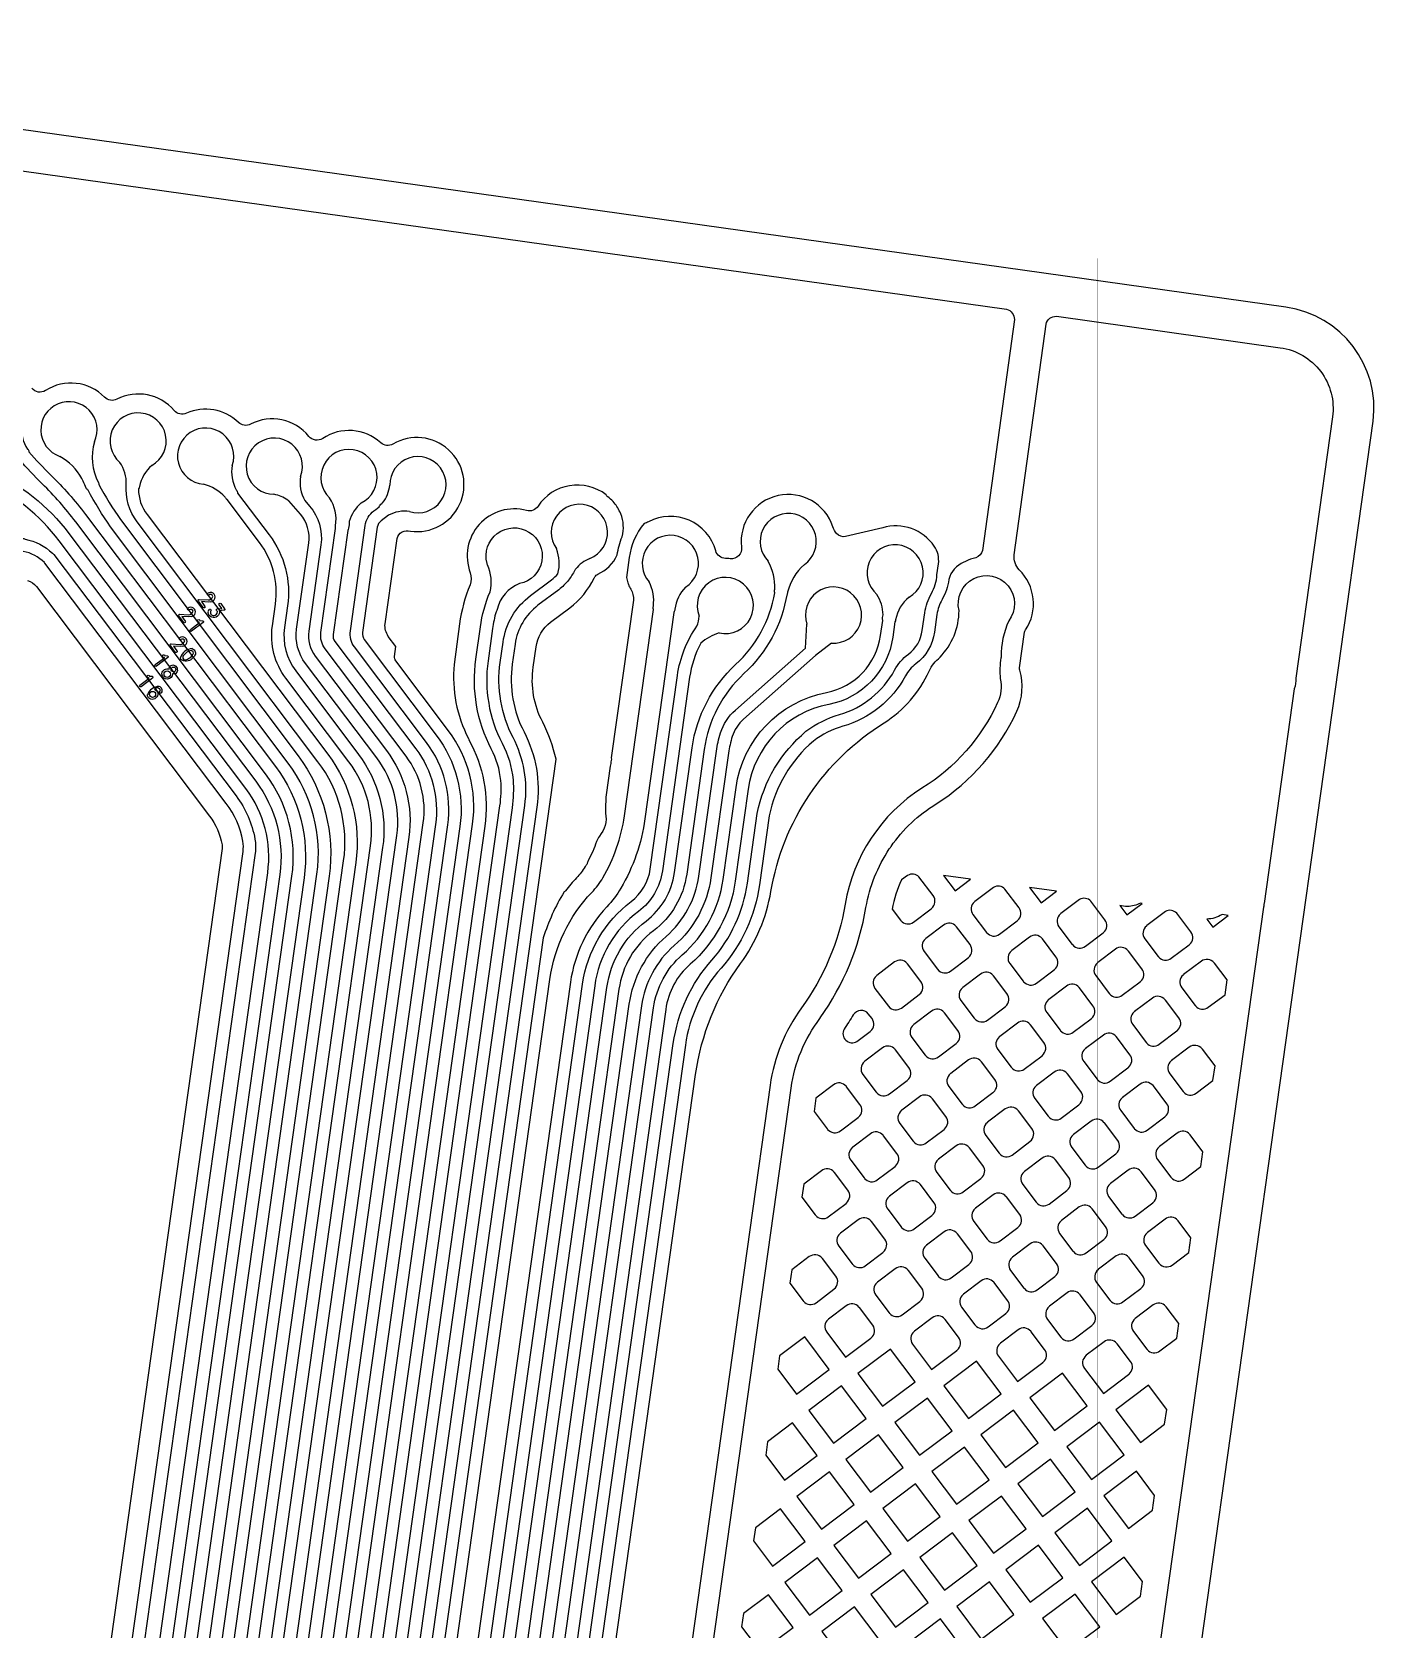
# Model space of a CAD drawing. Extents: x 150 to 463, y 50 to 272.
# Drawn here: x 200.52 to 207.08, y 168.73 to 176.54 of the extents above; entities that cross this region are included whole.
import ezdxf

# ---------------------------------------------------------------- set-up
doc = ezdxf.new("R2010")
doc.units = 0
for name, color, linetype in [('bak_bak_btr2-bcq4636', 9, 'Continuous'), ('bak_outline', 8, 'Continuous'), ('biaozhu1', 5, 'Continuous'), ('quyukuang', 6, 'Continuous')]:
    doc.layers.add(name, color=color, linetype=linetype)

msp = doc.modelspace()

# ---------------------------------------------------------------- linework, layer by layer
at = {"layer": 'bak_bak_btr2-bcq4636'}
for p, q in [((205.1076, 172.3946), (204.9756, 172.4132)), ((205.5277, 172.3356), (205.3959, 172.3541))]:
    msp.add_line(p, q, dxfattribs=at)
for points in [[(197.7313, 176.243), (205.2841, 175.1815, -0.356301), (205.3224, 175.1308), (205.1661, 174.0018, -0.254367), (205.1339, 173.9662, 0.057694), (205.084, 173.9485, -0.021917), (205.076, 173.9449, 0.238795), (205.0018, 173.8598, -0.099756), (204.9688, 173.7616, 0.095513), (204.944, 173.6893), (204.9318, 173.6023, -0.198906), (204.8403, 173.4471, 0.10765), (204.7897, 173.3882, -0.199655), (204.4845, 173.1424, 0.090327), (204.3403, 173.0703, 0.167485), (204.1238, 172.7046), (204.0765, 172.3676, -0.147204), (203.8883, 171.9594, 0.147251), (203.7143, 171.5827), (201.9776, 159.2256, -0.090975)], [(202.8536, 161.5746), (204.2307, 171.3736, -0.126807), (204.3715, 171.7135, -0.015749), (204.3736, 171.7167, 0.112819), (204.597, 172.2567, -0.105527), (204.711, 172.5424, -0.039072), (204.7171, 172.5501, -0.028381), (204.7195, 172.5552, -0.103761), (204.9402, 172.7624, 0.143647), (205.3342, 173.2156, 0.181227), (205.3487, 173.4166, -0.055595), (205.3479, 173.4277), (205.3724, 173.6023, -0.061273), (205.3767, 173.6137, 0.362955), (205.3455, 173.9073, -0.19874), (205.321, 173.98), (205.4773, 175.1089, -0.357388), (205.5281, 175.1472), (206.6224, 174.9935, -0.414219), (206.8775, 174.6549), (206.6981, 173.3783, -0.098287), (206.6906, 173.3253), (206.543, 172.2753, -0.032869), (206.5411, 172.269, -0.046292), (206.5405, 172.2574), (205.8204, 167.1336, 0.008042)], [(200.8085, 159.3897), (202.6739, 172.6631, 0.198916), (202.5557, 173.1202), (202.2984, 173.4616, -0.200837), (202.2927, 173.484), (202.2994, 173.5319), (202.2617, 173.5819, -0.162415), (202.2459, 173.6433), (202.3044, 174.06, -0.441313), (202.3698, 174.0963, 1.409613), (202.2847, 174.5222, -0.328681), (202.2245, 174.5284, 0.345538), (201.9413, 174.5497, -0.387705), (201.8732, 174.56, 0.356789), (201.5884, 174.6195, -0.324835), (201.5291, 174.6281, 0.307569), (201.2745, 174.6729, -0.333433), (201.2149, 174.6864, 0.347764), (200.9349, 174.7417, -0.32815), (200.8749, 174.7514, 0.356132), (200.5863, 174.784, -0.385601), (200.5189, 174.7953, 0.366623)], [(200.0975, 174.6797, 0.149414), (200.1336, 174.5382, -0.05097), (200.1364, 174.5323, 0.124583), (200.3111, 174.3951, -0.127127), (200.7008, 174.085), (201.6135, 172.8738, -0.198996), (201.7315, 172.4179), (200.0287, 160.3019, -0.012848), (199.9408, 159.7753), (199.8943, 159.4443, -0.170085), (197.6678, 155.1352, 0.036039), (197.3116, 154.6933, 0.094193), (196.7135, 153.3478), (196.6963, 153.2688, 0.017656), (196.6469, 152.995), (190.1975, 107.1057, 0.197313)], [(200.4712, 174.6153, 0.202262), (200.4983, 174.498, -0.1152), (200.5053, 174.485, 0.024082), (200.6118, 174.3706, -0.038219), (200.7818, 174.1777), (201.7096, 172.9457, -0.198783), (201.8502, 172.4013), (200.1474, 160.2853, -0.012779), (200.0591, 159.7553), (200.0132, 159.4268, -0.169928), (197.7531, 155.0504, 0.035783), (197.4103, 154.6249, 0.094144), (196.8306, 153.3211), (196.8135, 153.2435, 0.017658), (196.7655, 152.978), (190.3163, 107.0893, 0.19731)], [(190.1382, 107.1141), (196.5875, 153.0035, -0.017657), (196.6377, 153.2815), (196.6552, 153.3614, -0.130859), (197.626, 155.1782, 0.170248), (199.8355, 159.4564), (199.8818, 159.7859, 0.012866), (199.9693, 160.3103), (201.6721, 172.4263, 0.198996), (201.5657, 172.8377), (200.653, 174.0489, 0.127162), (200.2866, 174.3404, -0.122223), (200.0918, 174.4921, -0.174433), (200.0762, 174.5076, -0.034462), (200.0733, 174.511, 0.138387), (199.9569, 174.5998)], [(200.8254, 174.5337, 0.193345), (200.8448, 174.3328, -0.06394), (200.8467, 174.3248, 0.028665), (200.9532, 174.1529), (201.8208, 172.998, -0.198502), (201.9725, 172.4101), (200.2661, 160.2686, -0.012713), (200.1773, 159.7354), (200.132, 159.409, -0.169765), (197.8384, 154.9658, 0.035528), (197.5089, 154.5565, 0.099432), (196.9307, 153.2178, 0.01763), (196.8842, 152.961), (190.435, 107.0726, 0.197297)], [(190.2569, 107.0976), (196.7062, 152.9865, -0.017658), (196.755, 153.2562), (196.7722, 153.3346, -0.130433), (197.7099, 155.0919, -0.01794), (197.7113, 155.0933, 0.021406), (198.152, 155.5476, 0.148454), (199.9553, 159.4477), (200.0001, 159.7661, 0.012793), (200.088, 160.2936), (201.7908, 172.4096, 0.198786), (201.6617, 172.9096), (200.734, 174.1416, 0.038253), (200.5698, 174.3278, -0.024255), (200.4586, 174.4473, -0.137379), (200.4457, 174.4592, 0.143456), (200.3507, 174.5151)], [(190.3757, 107.081), (196.8249, 152.9696, -0.01763), (196.8722, 153.2305, -0.135611), (197.7965, 155.0087, 0.021282), (198.2416, 155.4678, 0.148297), (200.0737, 159.4265, 0.00777), (200.0743, 159.4327, -0.015446), (200.0745, 159.4343), (200.1183, 159.746, 0.012731), (200.2068, 160.2769), (201.9131, 172.4185, 0.198499), (201.7729, 172.962), (200.9044, 174.1181, -0.02873), (200.7939, 174.2963, -0.106724), (200.7853, 174.307, -0.027329), (200.7707, 174.3405, -0.002186), (200.7641, 174.3536, 0.137636), (200.6554, 174.4621)], [(190.4972, 107.0841), (196.9436, 152.9524, -0.01762), (196.9894, 153.2049, -0.135414), (197.882, 154.9244, 0.006579), (198.0257, 155.0643, 0.014578), (198.3311, 155.3879, 0.147932), (200.1916, 159.4024, 0.006059), (200.1928, 159.4128, -0.027454), (200.1933, 159.416, -0.037766), (200.1936, 159.4204), (200.2366, 159.7263, 0.012633), (200.3253, 160.2591), (202.0434, 172.4839, 0.198697), (201.9181, 172.9692), (201.0345, 174.1415, -0.183075), (200.9809, 174.3248, 0.164766), (200.9493, 174.4329)], [(201.1061, 174.4174, 0.171345), (201.0449, 174.3143, -0.096418), (201.0403, 174.3028, 0.161902), (201.0824, 174.1775), (201.966, 173.0053, -0.198698), (202.1028, 172.4755), (200.3875, 160.2706, -0.013082), (200.2956, 159.7156), (200.254, 159.4192, -0.05642), (200.2538, 159.4125, -0.170182), (197.9238, 154.8815, 0.029886), (197.6524, 154.5509, 0.004213), (197.6076, 154.488, 0.099474), (197.0479, 153.1921, 0.017615), (197.0029, 152.9439), (190.5537, 107.0558, 0.197286)], [(201.4988, 174.4179, 0.170332), (201.5184, 174.2981, -0.131789), (201.5253, 174.2828), (201.6799, 174.0777, -0.198919), (201.7694, 173.7315), (201.7544, 173.6247, 0.198328), (201.8091, 173.4131), (202.1165, 173.0049, -0.198839), (202.2342, 172.5494), (200.3929, 159.4478, -0.090852), (199.4823, 156.7077, -0.05656), (198.4654, 155.2682, -0.014573), (198.153, 154.9368, -0.006425), (198.0092, 154.7972, 0.029594), (197.7498, 154.4804, 0.004216), (197.7061, 154.4192, 0.099847), (197.1642, 153.1617, 0.013588), (197.1294, 152.9769, 0.004004), (197.1222, 152.9297), (190.6728, 107.0395, 0.19729)], [(190.6134, 107.0478), (197.0702, 152.9867, -0.013572), (197.1056, 153.1744, -0.016115), (197.1061, 153.1761, -0.027791), (197.1066, 153.1793, -0.135195), (197.9675, 154.8403, 0.006448), (198.1107, 154.9793, 0.014576), (198.4207, 155.3082, 0.056555), (199.4298, 156.7365, 0.090852), (200.3335, 159.4562), (202.1749, 172.5578, 0.198838), (202.0686, 172.9689), (201.7612, 173.3771, -0.198329), (201.695, 173.6329), (201.71, 173.7399, 0.198918), (201.632, 174.0416), (201.4746, 174.2505, -0.123534), (201.4638, 174.2621, 0.156302), (201.358, 174.3261)], [(201.8324, 174.364, 0.168135), (201.8539, 174.2458), (201.8773, 174.2185, -0.215062), (201.9324, 174.0303), (201.8731, 173.6082, 0.198095), (201.9049, 173.4854), (202.253, 173.0235, -0.199002), (202.3624, 172.6004), (200.5117, 159.4314, -0.090872), (199.5874, 156.6496, -0.056548), (198.5549, 155.1883, -0.014571), (198.238, 154.8518, -0.004457), (198.1373, 154.7533, 0.022675), (198.0337, 154.6448, 0.022465), (197.8471, 154.4098, 0.004204), (197.8046, 154.3504, 0.085944), (197.3245, 153.3157, 0.024447), (197.2757, 153.0913, -0.020824), (197.2754, 153.089), (190.8008, 107.0215, 0.197275)], [(191.004, 107.1753), (197.4452, 153.0065, -0.03091), (197.4985, 153.2692, -0.085882), (197.9525, 154.2474, -0.004187), (197.9933, 154.3039, -0.02251), (198.1697, 154.5271, -0.022689), (198.2622, 154.6238, 0.004452), (198.3654, 154.7241, 0.014583), (198.6895, 155.0688, 0.056538), (199.7455, 156.5629, 0.090869), (200.6897, 159.4063), (202.5525, 172.6605, 0.198851), (202.4482, 173.0635), (202.0967, 173.53, -0.198939), (202.0763, 173.6086), (202.1487, 174.1238, -0.20099), (202.1918, 174.196, 0.014498), (202.2009, 174.2031), (202.2167, 174.2151, -0.16702), (202.2303, 174.2312, -0.005361), (202.2342, 174.2347, 0.140077), (202.2693, 174.3213)], [(201.1646, 159.3396), (203.0818, 172.9808, 0.067852), (203.0165, 173.1623, -0.156356), (202.9702, 173.4317), (202.984, 173.53, -0.199037), (203.0555, 173.6516), (203.149, 173.722, 0.120701), (203.2675, 173.8669, -0.035136), (203.2716, 173.8726, -0.181075), (203.2854, 173.886, 0.186345), (203.3807, 173.9803, -0.058091), (203.4051, 174.0691, 0.157069), (203.3988, 174.1814, -0.022701), (203.3945, 174.1895, 0.066905), (203.3613, 174.241, 0.048476), (203.3347, 174.2644, -0.121726), (203.3262, 174.2744, 0.435501), (202.9938, 174.2184, -0.325141), (202.9378, 174.1973, 0.613273), (202.6625, 173.8927, -0.14964), (202.6616, 173.8341, 0.061654), (202.61, 173.6429), (202.5833, 173.4451, 0.141503), (202.6535, 173.0826, -0.075768), (202.6559, 173.0754, -0.162154), (202.7333, 172.6547), (200.8678, 159.3813, -0.090873)], [(190.7414, 107.0298), (197.2167, 153.1019, -0.024394), (197.2666, 153.3315, -0.091429), (197.7986, 154.445, -0.022477), (197.9887, 154.6843, -0.022647), (198.0959, 154.7966, 0.00445), (198.1957, 154.8942, 0.014569), (198.5102, 155.2282, 0.056557), (199.535, 156.6787, 0.090864), (200.4523, 159.4397), (202.3031, 172.6087, 0.199002), (202.2051, 172.9874), (201.8569, 173.4494, -0.198135), (201.8137, 173.6165), (201.8731, 174.0386, 0.215004), (201.8318, 174.1795), (201.7756, 174.2449, -0.052682), (201.7707, 174.2478, 0.121171), (201.703, 174.2765)], [(190.8852, 107.1915), (197.3264, 153.0229, -0.030934), (197.3826, 153.3004, -0.085915), (197.8541, 154.316, -0.004204), (197.896, 154.3746, -0.022473), (198.0791, 154.6056, -0.022666), (198.1789, 154.7101, 0.00446), (198.2808, 154.8092, 0.014574), (198.5999, 155.1486, 0.056553), (199.6404, 156.621, 0.090857), (200.571, 159.423), (202.4328, 172.6704, 0.198639), (202.3486, 172.9963), (201.9527, 173.5217, -0.198105), (201.9325, 173.6001), (202.004, 174.1099, -0.097183), (202.0038, 174.1224, 0.194175), (201.9747, 174.2588)], [(202.1293, 174.2348, 0.139654), (202.0713, 174.1442, -0.03308), (202.0677, 174.1112, -0.097907), (202.0632, 174.0995), (201.9919, 173.5918, 0.197705), (202.0006, 173.5577), (202.3965, 173.0324, -0.198647), (202.4922, 172.6621), (200.6304, 159.4147, -0.090866), (199.6928, 156.5919, -0.056549), (198.6446, 155.1086, -0.014574), (198.323, 154.7667, -0.004471), (198.2202, 154.6666, 0.02263), (198.1242, 154.5661, 0.022486), (197.9444, 154.3392, 0.004217), (197.903, 154.2813, 0.085871), (197.4404, 153.2846, 0.030903), (197.3858, 153.0147), (190.9446, 107.1832, 0.13433)], [(201.9182, 159.2339), (203.6549, 171.5911, -0.1473), (203.8435, 171.9993, 0.147137), (204.0171, 172.3759), (204.0649, 172.7157, -0.168811), (204.3036, 173.1177, -0.090919), (204.468, 173.2, 0.199501), (204.737, 173.4168, -0.107635), (204.8043, 173.495, 0.198683), (204.8724, 173.6107), (204.8846, 173.6977, -0.095717), (204.917, 173.7916, 0.119441), (204.9438, 173.883), (204.9513, 173.9363, 0.183913), (204.931, 174.0229, 0.321875), (204.6786, 174.1134), (204.4968, 174.0695, -0.240635), (204.4536, 174.0845, -0.093729), (204.4353, 174.1176, 0.904618), (203.9884, 174.0183, -0.47946), (203.9327, 173.9615, 0.023672), (203.911, 173.9628, -0.334355), (203.8624, 174.0001, 0.477642), (203.5341, 174.1424, -0.057273), (203.5124, 174.1341, 0.137299), (203.4394, 173.9673), (203.4256, 173.8694, 0.040219), (203.4334, 173.8445, -0.08843), (203.4354, 173.835, 0.027761), (203.4481, 173.813, -0.141845), (203.4599, 173.7585), (203.3517, 172.9888, -0.133465), (203.3521, 172.9744, 0.007048), (203.3459, 172.9478), (203.3261, 172.8066, 0.022707), (203.3242, 172.7176, -0.22218), (203.2937, 172.6052, 0.007787), (203.2798, 172.5786, -0.035811), (203.2386, 172.484, 0.004014), (203.2334, 172.4699, -0.152386), (203.2236, 172.4569, -0.06046), (203.1819, 172.4008, 0.02353), (203.128, 172.3384, -0.047255), (203.1208, 172.3323, 0.059687), (203.0196, 172.1078), (201.224, 159.3313, -0.105339)], [(202.3656, 174.1923, 0.161697), (202.262, 174.1743), (202.2272, 174.1476, 0.199946), (202.2081, 174.1154), (202.1357, 173.6003, 0.199006), (202.1446, 173.5661), (202.4961, 173.0996, -0.198855), (202.6119, 172.6522), (200.7491, 159.398, -0.090875), (199.798, 156.5339, -0.056539), (198.7342, 155.0288, -0.014588), (198.4075, 154.6815, -0.004458), (198.3034, 154.5802, 0.022668), (198.2148, 154.4875, 0.022521), (198.0416, 154.2685, 0.00418), (198.0015, 154.2129, 0.085844), (197.5563, 153.2536, 0.030897), (197.5045, 152.9983), (191.0634, 107.1669, 0.134309)], [(200.3542, 174.1298, 0.165147), (200.4729, 174.0616, -0.114734), (200.4868, 174.0569, -0.145941), (200.6196, 173.9882, -0.077087), (200.6264, 173.982), (201.5177, 172.8016, -0.117926), (201.6098, 172.5906, -0.079299), (201.6111, 172.5214), (199.7578, 159.3434, -0.166082), (197.5806, 155.2177, 0.030727), (197.2633, 154.8329, 0.004291), (197.2131, 154.7619, 0.094312), (196.5964, 153.3736), (196.5791, 153.2945, 0.017683), (196.5282, 153.0119), (190.0788, 107.122, 0.197317)], [(202.7448, 173.9384, -2.551562), (202.9038, 173.8403, 0.248014), (202.7944, 173.7139, -0.121073), (202.7885, 173.7022, 0.032699), (202.7715, 173.6199), (202.7493, 173.462, 0.156344), (202.8186, 173.0592, -0.095443), (202.8717, 172.8813, -0.051998), (202.867, 172.7444), (200.9866, 159.3647, -0.105339), (199.7587, 155.9928, -0.0058), (199.728, 155.9448, -0.040157), (198.9131, 154.869, -0.014585), (198.577, 154.5115, -0.004164), (198.4772, 154.4139, 0.026104), (198.3758, 154.3066, 0.019914), (198.2357, 154.127, 0.004144), (198.1982, 154.0752, 0.008026), (198.1474, 153.999, 0.018978), (198.0367, 153.8123, 0.034871), (197.7906, 153.1821, 0.040718), (197.742, 152.9653), (191.3009, 107.1341, 0.134255)], [(190.0194, 107.1304), (196.4688, 153.0204, -0.017683), (196.5205, 153.3072), (196.5381, 153.3886, -0.130764), (197.537, 155.2588, -0.015801), (197.5435, 155.2654, 0.021526), (197.9726, 155.707, 0.143837), (199.6985, 159.3526), (201.5517, 172.5298, 0.079607), (201.5508, 172.5803, 0.117777), (201.4699, 172.7655), (200.5831, 173.9402, -0.028079), (200.5806, 173.9424, 0.148147), (200.4776, 173.9976, -0.113249), (200.4631, 173.9973, 0.164963), (200.33, 173.9636)], [(201.0459, 159.3563), (202.929, 172.7555, 0.15641), (202.872, 173.087, -0.1563), (202.8087, 173.4544), (202.8226, 173.5529, -0.198954), (202.9575, 173.7817), (203.0589, 173.8581, 0.056266), (203.0908, 173.8883, 0.162456), (203.0838, 174.0109)], [(191.2415, 107.1424), (197.6827, 152.9736, -0.040773), (197.7334, 153.2002, -0.03499), (197.9837, 153.8402, -0.01905), (198.0971, 154.0316, -0.00808), (198.1493, 154.11, -0.004148), (198.1875, 154.1626, -0.019886), (198.3304, 154.3457, -0.026069), (198.4359, 154.4574, 0.004159), (198.5349, 154.5541, 0.014583), (198.8685, 154.9091, 0.040174), (199.6779, 155.9777, 0.005829), (199.708, 156.0247, 0.014662), (199.956, 156.4471, 0.090874), (200.9272, 159.373), (202.8076, 172.7527, 0.051888), (202.812, 172.8769, 0.094545), (202.7654, 173.0315, -0.156316), (202.6899, 173.4703), (202.7121, 173.6283, -0.063546), (202.759, 173.8, 0.17017), (202.7469, 173.9315, -0.066663), (202.7448, 173.9384)], [(191.8765, 107.0544), (198.2966, 152.7357, -0.034935), (198.3113, 152.8038), (198.391, 153.0824, -0.065949), (198.6359, 153.6441, -0.04457), (199.0154, 154.1235), (199.1404, 154.2552, 0.00857), (199.3485, 154.4825, 0.00976), (199.5769, 154.749, 0.011377), (199.83, 155.0706, -0.013202), (199.8308, 155.0716, 0.046541), (200.3775, 155.8803), (200.5189, 156.1384, 0.090863), (201.562, 159.2836), (203.3302, 171.8647, -0.198947), (203.5216, 172.1899, 0.198393), (203.6611, 172.4269), (203.7468, 173.037, -0.172955), (203.9599, 173.4439, 0.164678), (204.1511, 173.7951, -0.135781), (204.1506, 173.8124, 0.142501), (204.119, 173.9488)], [(204.2957, 173.9328, 0.162645), (204.2138, 173.7975, -0.064133), (204.211, 173.7897, -0.166576), (204.0005, 173.3998, 0.172915), (203.8062, 173.0286), (203.7204, 172.4185, -0.198512), (203.5575, 172.142, 0.19886), (203.3895, 171.8564), (201.6214, 159.2753, -0.090863), (200.5715, 156.1096), (200.4301, 155.8514, -0.046512), (199.8775, 155.0341, -0.011365), (199.623, 154.7107, -0.009756), (199.3932, 154.4425, -0.008562), (199.1839, 154.214), (199.0589, 154.0823, 0.044548), (198.6862, 153.6115, 0.065732), (198.4487, 153.0659), (198.3689, 152.787, 0.034919), (198.356, 152.7272), (191.9359, 107.0461, 0.134094)], [(203.2474, 173.9628, 0.141329), (203.1776, 173.9102, -0.058196), (203.1732, 173.9056, -0.048869), (203.1429, 173.8575, -0.066056), (203.095, 173.8102), (202.9935, 173.7338, 0.198946), (202.8819, 173.5445), (202.8681, 173.446, 0.156302), (202.9252, 173.1147, -0.156409), (202.9884, 172.7471), (201.1053, 159.348, -0.105342)], [(191.5978, 107.0931), (198.018, 152.7751, -0.034933), (198.0406, 152.8817), (198.1203, 153.1601, -0.120556), (198.7368, 154.2393), (198.9358, 154.4493, 0.008583), (199.1378, 154.6697, 0.040001), (199.9787, 155.7794, -0.024259), (199.9815, 155.7834, -0.01633), (199.9831, 155.7861, 0.005148), (200.0135, 155.8339, 0.011098), (200.2117, 156.1658, 0.00357), (200.2719, 156.274, 0.090865), (201.2833, 159.3229), (203.0516, 171.9048, -0.156117), (203.2567, 172.3302, 0.057318), (203.3108, 172.4018, 0.09793), (203.4158, 172.7039), (203.5577, 173.7132, -0.080926), (203.5575, 173.7303, 0.154137), (203.5373, 173.848)], [(200.4987, 173.8547, -0.131934), (200.5418, 173.8257), (201.3876, 172.7035, -0.117142), (201.4491, 172.563, -0.047663), (201.4496, 172.544), (199.5968, 159.3676, -0.16642)], [(202.037, 159.2174), (202.2909, 161.0235, 0.007265), (202.3867, 161.6402), (203.7638, 171.439, -0.123035), (203.9837, 171.9819, 0.115513), (204.1322, 172.335, -0.2149), (204.6858, 173.1591, 0.143725), (204.9059, 173.4122, -0.118422), (204.9591, 173.4799, 0.189154), (205.0522, 173.7083, -1.595882), (205.2945, 173.6579, 0.105261), (205.2572, 173.4817, -0.041252), (205.2568, 173.4772, 0.06056), (205.2531, 173.3752, -0.163408), (205.2407, 173.2586, -0.148153), (204.8703, 172.8399, 0.211386), (204.4953, 172.2729, -0.115584), (204.2813, 171.7649, 0.12297), (204.1285, 171.3876), (202.7514, 161.589, -0.007235), (202.6544, 160.9643), (202.4017, 159.1664, -0.09163)], [(203.7149, 173.823, 0.155105), (203.663, 173.7147, -0.077182), (203.6583, 173.6991), (203.5164, 172.6898, -0.097992), (203.3984, 172.3503, -0.057483), (203.33, 172.2599, 0.155911), (203.1522, 171.8907), (201.384, 159.3088, -0.094372), (200.3, 156.1156, -0.011096), (200.0995, 155.7799, -0.005099), (200.0683, 155.7308, -0.022444), (200.0658, 155.7271, -0.014718), (200.0643, 155.7247, -0.040004), (199.2135, 154.602, -0.008569), (199.0096, 154.3794), (198.8105, 154.1694, 0.120556), (198.2179, 153.1321), (198.1383, 152.8537, 0.034937), (198.1186, 152.761), (191.6984, 107.079, 0.13416)], [(192.1141, 107.0216), (198.5314, 152.6832, -0.034439), (198.5445, 152.7455), (198.6218, 153.0164, -0.065396), (198.8389, 153.5164, -0.044202), (199.1897, 153.9582), (199.3148, 154.0899, 0.008558), (199.5282, 154.3228, 0.009748), (199.7622, 154.5963, 0.011263), (200.0197, 154.9229, 0.046322), (200.588, 155.765), (200.7296, 156.0234, 0.090846), (201.7995, 159.2502), (203.5585, 171.7662, -0.180859), (203.6989, 172.0248, 0.180187), (203.8984, 172.393), (203.9616, 172.8427, -0.320742), (204.4044, 173.3081, 0.320328), (204.6684, 173.5862), (204.6787, 173.6597, -0.118634), (204.6778, 173.6748, -0.012346), (204.6803, 173.6866, 0.137936), (204.6506, 173.7873)], [(204.8079, 173.7735, 0.183009), (204.7418, 173.6633, -0.078962), (204.7384, 173.6537), (204.7278, 173.5779, -0.320611), (204.4154, 173.2492, 0.320577), (204.021, 172.8344), (203.9578, 172.3846, -0.180283), (203.7381, 171.9795, 0.180777), (203.6178, 171.7578), (201.8588, 159.2419, -0.090846), (200.7822, 155.9946), (200.6406, 155.7362, -0.046295), (200.0664, 154.8854, -0.011218), (199.8083, 154.5579, -0.00974), (199.5729, 154.283, -0.008553), (199.3583, 154.0486), (199.1657, 153.8435, 0.0362), (198.8893, 153.4839, 0.065149), (198.6795, 152.9999), (198.6022, 152.7292, 0.03444), (198.5908, 152.6749), (192.1734, 107.0132, 0.134032)], [(191.7578, 107.0709), (198.1779, 152.7524, -0.035072), (198.196, 152.8372), (198.2757, 153.1156, -0.120543), (198.8539, 154.128), (199.0533, 154.338, 0.008577), (199.2588, 154.5624, 0.009763), (199.4843, 154.8254, 0.030179), (200.1142, 155.6911, -0.031889), (200.1164, 155.6941, -0.033025), (200.1183, 155.6975, 0.005133), (200.1505, 155.7479, 0.011099), (200.3524, 156.086, 0.002151), (200.3893, 156.1517, 0.092271), (201.4433, 159.3002), (203.2115, 171.8819, -0.198644), (203.4492, 172.2856, 0.198515), (203.5424, 172.4438), (203.6754, 173.3903, -0.118608), (203.7708, 173.632, 0.054059), (203.7819, 173.6807)], [(203.8794, 173.5985, 0.112276), (203.7895, 173.5486, 0.089201), (203.7348, 173.3819), (203.6017, 172.4354, -0.198871), (203.485, 172.2375, 0.198447), (203.2709, 171.8735), (201.5027, 159.2919, -0.094371), (200.4044, 156.0562, -0.011094), (200.2012, 155.7159, -0.005118), (200.1684, 155.6647, -0.029288), (200.1664, 155.6619, -0.030349), (200.1647, 155.6588, -0.039947), (199.3035, 154.5225, -0.00857), (199.0968, 154.2968), (198.8974, 154.0868, 0.120543), (198.3333, 153.0991), (198.2536, 152.8206, 0.035073), (198.2373, 152.744), (191.8172, 107.0625, 0.134126)], [(191.9953, 107.038), (198.4142, 152.7106, -0.034708), (198.4276, 152.773), (198.5065, 153.0495, -0.065644), (198.7373, 153.5801, -0.044401), (199.1025, 154.0407), (199.2275, 154.1725, 0.008572), (199.4385, 154.4028, 0.009755), (199.6697, 154.6728, 0.011331), (199.9252, 154.9973, 0.046431), (200.4828, 155.8226), (200.6242, 156.0808, 0.090862), (201.6808, 159.2671), (203.4398, 171.7831, -0.180605), (203.62, 172.1151, 0.180296), (203.7797, 172.4099), (203.8655, 173.02, -0.040988), (203.8858, 173.11, -0.135214), (203.9587, 173.2218), (204.3009, 173.5243), (204.3083, 173.6411)], [(204.4289, 173.5488), (204.3509, 173.4885), (203.9984, 173.1769, 0.135173), (203.9429, 173.0918, 0.040825), (203.9249, 173.0117), (203.8391, 172.4016, -0.180386), (203.6593, 172.0699, 0.180548), (203.4991, 171.7748), (201.7401, 159.2588, -0.090862), (200.6768, 156.052), (200.5353, 155.7938, -0.046402), (199.972, 154.9597, -0.011284), (199.7158, 154.6345, -0.009751), (199.4832, 154.3629, -0.008565), (199.271, 154.1312), (199.0762, 153.9234, 0.036416), (198.7877, 153.5477, 0.065432), (198.5641, 153.033), (198.4852, 152.7564, 0.034708), (198.4735, 152.7021), (192.0547, 107.0297, 0.134064)], [(205.9477, 172.2766), (205.9392, 172.2778, -0.123575), (205.8743, 172.2615, -0.067836), (205.8375, 172.2665)], [(206.3678, 172.2175), (206.3374, 172.2218, -0.143307), (206.2634, 172.1997)]]:
    msp.add_lwpolyline(points, format="xyb", dxfattribs=at)
for points in [[(204.7245, 172.2481), (204.7653, 172.1939, -0.055988), (204.7671, 172.1921, 0.406675), (204.8293, 172.1849), (204.916, 172.2502, -0.055564), (204.9177, 172.252, 0.406783), (204.925, 172.3142), (204.856, 172.4056, 0.346578), (204.8005, 172.4134), (204.771, 172.3913, 0.061968)], [(205.1201, 172.2215), (205.1854, 172.1348, -0.055761), (205.1872, 172.1331, 0.406946), (205.2494, 172.1259), (205.3361, 172.1913, -0.055898), (205.3379, 172.193, 0.407177), (205.3451, 172.2552), (205.2765, 172.3463, 0.353223), (205.2202, 172.3542), (205.1291, 172.2855, -0.055988), (205.1273, 172.2837, 0.406579)], [(205.5403, 172.1625), (205.6056, 172.0759, -0.056227), (205.6074, 172.0742, 0.40677), (205.6695, 172.0669), (205.7562, 172.1322, -0.055988), (205.758, 172.134, 0.406697), (205.7652, 172.1962), (205.6966, 172.2872, 0.35324), (205.6403, 172.2951), (205.5493, 172.2266, -0.055686), (205.5475, 172.2248, 0.407296)], [(205.9603, 172.1035), (206.0256, 172.0169, -0.05572), (206.0274, 172.0151, 0.406879), (206.0896, 172.0079), (206.1762, 172.0732, -0.056056), (206.178, 172.075, 0.406875), (206.1853, 172.1371), (206.1166, 172.2282, 0.35317), (206.0604, 172.2361), (205.9693, 172.1675, -0.056056), (205.9676, 172.1657, 0.407089)], [(204.8806, 172.041), (204.9458, 171.9544, -0.056026), (204.9476, 171.9526, 0.407223), (205.0098, 171.9454), (205.0964, 172.0106, -0.056068), (205.0982, 172.0124, 0.406992), (205.1055, 172.0746), (205.0401, 172.1613, -0.055845), (205.0383, 172.1631, 0.406528), (204.9762, 172.1703), (204.8895, 172.105, -0.056232), (204.8878, 172.1032, 0.407015)], [(205.3006, 171.982), (205.3659, 171.8953, -0.055988), (205.3677, 171.8935, 0.406535), (205.4298, 171.8863), (205.5167, 171.9517, -0.055988), (205.5184, 171.9535, 0.406756), (205.5257, 172.0157), (205.4603, 172.1024, -0.055605), (205.4585, 172.1041, 0.406483), (205.3964, 172.1114), (205.3096, 172.0459, -0.055988), (205.3078, 172.0441, 0.406564)], [(205.7208, 171.923), (205.7861, 171.8364, -0.056331), (205.7879, 171.8346, 0.406758), (205.85, 171.8274), (205.9367, 171.8927, -0.056029), (205.9385, 171.8945, 0.40674), (205.9457, 171.9566), (205.8804, 172.0434, -0.055538), (205.8786, 172.0451, 0.406806), (205.8164, 172.0523), (205.7298, 171.987, -0.055686), (205.728, 171.9852, 0.407296)], [(204.641, 171.8605), (204.7063, 171.7738, -0.055872), (204.7081, 171.7721, 0.407148), (204.7703, 171.7648), (204.8569, 171.8301, -0.055415), (204.8587, 171.8319, 0.406887), (204.8659, 171.8941), (204.8006, 171.9808, -0.056232), (204.7988, 171.9825, 0.406742), (204.7367, 171.9898), (204.6499, 171.9244, -0.070954), (204.6483, 171.9226, 0.40656)], [(206.1408, 171.864), (206.2063, 171.7772, -0.055905), (206.2081, 171.7754, 0.406847), (206.2702, 171.7682), (206.3522, 171.83), (206.3624, 171.9021), (206.3004, 171.9843, -0.056163), (206.2986, 171.9861, 0.406816), (206.2365, 171.9933), (206.1498, 171.928, -0.05617), (206.1481, 171.9262, 0.406977)], [(205.061, 171.8015), (205.1264, 171.7148, -0.055589), (205.1281, 171.713, 0.406947), (205.1903, 171.7058), (205.277, 171.7711, -0.055856), (205.2787, 171.7729, 0.406903), (205.286, 171.8351), (205.2206, 171.9218, -0.055693), (205.2189, 171.9235, 0.406936), (205.1567, 171.9307), (205.0701, 171.8654, -0.056068), (205.0683, 171.8636, 0.406699)], [(205.4811, 171.7424), (205.5464, 171.6557, -0.055761), (205.5482, 171.654, 0.406946), (205.6104, 171.6468), (205.6972, 171.7122, -0.055898), (205.6989, 171.714, 0.406987), (205.7062, 171.7761), (205.6408, 171.8628, -0.055734), (205.6391, 171.8646, 0.40692), (205.5769, 171.8718), (205.4901, 171.8064, -0.056068), (205.4883, 171.8046, 0.406826)], [(205.9013, 171.6835), (205.9667, 171.5967, -0.055856), (205.9685, 171.5949, 0.406695), (206.0306, 171.5877), (206.1173, 171.653, -0.055558), (206.1191, 171.6548, 0.407005), (206.1263, 171.717), (206.0609, 171.8038, -0.055605), (206.0591, 171.8055, 0.406785), (205.997, 171.8128), (205.9103, 171.7475, -0.055733), (205.9085, 171.7457, 0.407032)], [(204.4898, 171.6614, 0.765112), (204.553, 171.6011), (204.6174, 171.6497, -0.055414), (204.6191, 171.6514, 0.406944), (204.6264, 171.7136), (204.6084, 171.7371, 0.520141), (204.5351, 171.7316, -0.014555)], [(204.8215, 171.6209), (204.8868, 171.5343, -0.055734), (204.8886, 171.5325, 0.406833), (204.9508, 171.5253), (205.0374, 171.5906, -0.055898), (205.0392, 171.5924, 0.406875), (205.0464, 171.6545), (204.9811, 171.7412, -0.055857), (204.9793, 171.743, 0.407108), (204.9171, 171.7502), (204.8305, 171.6849, -0.056538), (204.8288, 171.6831, 0.407017)], [(205.2415, 171.5619), (205.3069, 171.4752, -0.055831), (205.3086, 171.4735, 0.406958), (205.3708, 171.4663), (205.4575, 171.5316, -0.055898), (205.4592, 171.5333, 0.406987), (205.4665, 171.5955), (205.4012, 171.6822, -0.055864), (205.3994, 171.684, 0.406908), (205.3372, 171.6912), (205.2506, 171.6259, -0.0562), (205.2488, 171.6241, 0.406699)], [(204.582, 171.4404), (204.6472, 171.3538, -0.056068), (204.649, 171.352, 0.407181), (204.7112, 171.3448), (204.7979, 171.4101, -0.055898), (204.7996, 171.4119, 0.406887), (204.8069, 171.474), (204.7416, 171.5607, -0.056059), (204.7398, 171.5625, 0.40671), (204.6776, 171.5697), (204.5909, 171.5044, -0.056232), (204.5892, 171.5026, 0.406947)], [(205.6616, 171.5029), (205.727, 171.4161, -0.055903), (205.7288, 171.4143, 0.406683), (205.7909, 171.4071), (205.8778, 171.4725, -0.055564), (205.8795, 171.4743, 0.406771), (205.8868, 171.5365), (205.8213, 171.6233, -0.055589), (205.8196, 171.625, 0.40692), (205.7574, 171.6322), (205.6706, 171.5669, -0.056068), (205.6689, 171.5651, 0.407181)], [(206.0819, 171.4438), (206.1472, 171.3571, -0.055894), (206.149, 171.3554, 0.406703), (206.2112, 171.3482), (206.2932, 171.4099), (206.3033, 171.4821), (206.2415, 171.5641, -0.056026), (206.2398, 171.5658, 0.407251), (206.1775, 171.5731), (206.0909, 171.5078, -0.056398), (206.0892, 171.506, 0.407004)], [(205.002, 171.3814), (205.0673, 171.2947, -0.055734), (205.0691, 171.293, 0.406816), (205.1313, 171.2858), (205.2179, 171.3511, -0.055415), (205.2197, 171.3528, 0.406842), (205.227, 171.415), (205.1616, 171.5017, -0.055857), (205.1598, 171.5034, 0.407033), (205.0976, 171.5107), (205.011, 171.4454, -0.056227), (205.0093, 171.4436, 0.40709)], [(205.4221, 171.3223), (205.4875, 171.2356, -0.055605), (205.4892, 171.2338, 0.407165), (205.5515, 171.2266), (205.6381, 171.2919, -0.055704), (205.6398, 171.2936, 0.407182), (205.6471, 171.3559), (205.5817, 171.4426, -0.055856), (205.5799, 171.4444, 0.40721), (205.5177, 171.4516), (205.4311, 171.3863, -0.055872), (205.4293, 171.3846, 0.407181)], [(204.3429, 171.2593), (204.4077, 171.1733, -0.056019), (204.4095, 171.1715, 0.406914), (204.4717, 171.1643), (204.5583, 171.2296, -0.055704), (204.5601, 171.2314, 0.406903), (204.5673, 171.2935), (204.502, 171.3802, -0.055857), (204.5002, 171.382, 0.40701), (204.438, 171.3892), (204.352, 171.3244)], [(204.7625, 171.2009), (204.8278, 171.1142, -0.05572), (204.8296, 171.1125, 0.406806), (204.8917, 171.1053), (204.9784, 171.1705, -0.055872), (204.9801, 171.1723, 0.406826), (204.9874, 171.2345), (204.9221, 171.3212, -0.055564), (204.9203, 171.3229, 0.407016), (204.8581, 171.3301), (204.7715, 171.2649, -0.056227), (204.7697, 171.2631, 0.40709)], [(205.8422, 171.2632), (205.9075, 171.1765, -0.055686), (205.9093, 171.1748, 0.407222), (205.9715, 171.1676), (206.0583, 171.2329, -0.056068), (206.06, 171.2347, 0.406992), (206.0673, 171.2969), (206.002, 171.3836, -0.055761), (206.0002, 171.3853, 0.406719), (205.938, 171.3926), (205.8512, 171.3271, -0.055905), (205.8494, 171.3253, 0.406834)], [(205.1825, 171.1419), (205.248, 171.055, -0.055734), (205.2497, 171.0533, 0.406816), (205.3119, 171.0461), (205.3985, 171.1114, -0.055831), (205.4003, 171.1131, 0.406814), (205.4076, 171.1753), (205.3421, 171.2621, -0.055857), (205.3403, 171.2639, 0.407021), (205.2781, 171.2711), (205.1915, 171.2059, -0.056365), (205.1898, 171.204, 0.406947)], [(205.6027, 171.0827), (205.668, 170.996, -0.055898), (205.6698, 170.9943, 0.407222), (205.732, 170.987), (205.8186, 171.0523, -0.055856), (205.8203, 171.0541, 0.407223), (205.8276, 171.1163), (205.7623, 171.2029, -0.055856), (205.7605, 171.2047, 0.407256), (205.6983, 171.2119), (205.6117, 171.1467, -0.056026), (205.6099, 171.1449, 0.407222)], [(204.5229, 171.0204), (204.5882, 170.9337, -0.0562), (204.59, 170.932, 0.406489), (204.6522, 170.9247), (204.7389, 170.9901, -0.055558), (204.7406, 170.9918, 0.407045), (204.7478, 171.054), (204.6826, 171.1406, -0.055686), (204.6808, 171.1424, 0.407325), (204.6185, 171.1496), (204.5319, 171.0844, -0.056159), (204.5302, 171.0826, 0.406729)], [(204.943, 170.9613), (205.0084, 170.8745, -0.055905), (205.0102, 170.8728, 0.406806), (205.0724, 170.8656), (205.159, 170.9308, -0.055872), (205.1608, 170.9326, 0.406801), (205.168, 170.9948), (205.1026, 171.0816, -0.055733), (205.1008, 171.0834, 0.407033), (205.0386, 171.0906), (204.952, 171.0253, -0.056227), (204.9502, 171.0235, 0.40702)], [(206.0227, 171.0236), (206.088, 170.937, -0.056068), (206.0898, 170.9352, 0.407181), (206.152, 170.928), (206.2341, 170.9899), (206.2443, 171.062), (206.1825, 171.144, -0.056026), (206.1807, 171.1458, 0.407268), (206.1185, 171.153), (206.0317, 171.0876, -0.056026), (206.03, 171.0858, 0.407239)], [(205.3632, 170.9021), (205.4284, 170.8155, -0.055856), (205.4302, 170.8138, 0.407181), (205.4924, 170.8065), (205.5791, 170.8718, -0.055872), (205.5808, 170.8736, 0.40724), (205.588, 170.9358), (205.5228, 171.0224, -0.055856), (205.521, 171.0242, 0.40728), (205.4588, 171.0314), (205.3721, 170.9662, -0.056026), (205.3704, 170.9644, 0.407211)], [(204.2839, 170.8392), (204.3487, 170.7532, -0.055761), (204.3505, 170.7515, 0.406931), (204.4127, 170.7442), (204.4993, 170.8095, -0.055437), (204.501, 170.8113, 0.406946), (204.5083, 170.8735), (204.443, 170.9602, -0.055693), (204.4412, 170.9619, 0.406925), (204.379, 170.9691), (204.293, 170.9043)], [(205.7832, 170.8431), (205.8485, 170.7565, -0.055872), (205.8503, 170.7547, 0.407178), (205.9125, 170.7475), (205.9991, 170.8128, -0.055872), (206.0009, 170.8146, 0.407279), (206.0081, 170.8768), (205.9428, 170.9634, -0.055856), (205.941, 170.9652, 0.407256), (205.8788, 170.9724), (205.7922, 170.9071, -0.056068), (205.7904, 170.9053, 0.407177)], [(204.7034, 170.7808), (204.7688, 170.6941, -0.056026), (204.7706, 170.6923, 0.407165), (204.8328, 170.6851), (204.9195, 170.7503, -0.055872), (204.9212, 170.7521, 0.406887), (204.9285, 170.8143), (204.863, 170.9011, -0.055988), (204.8613, 170.9029, 0.40671), (204.7991, 170.9101), (204.7124, 170.8448, -0.056232), (204.7107, 170.843, 0.406947)], [(205.1236, 170.7216), (205.1889, 170.635, -0.055898), (205.1907, 170.6333, 0.407222), (205.2529, 170.626), (205.3395, 170.6913, -0.055872), (205.3413, 170.6931, 0.40721), (205.3485, 170.7553), (205.2832, 170.8419, -0.055872), (205.2814, 170.8437, 0.407325), (205.2192, 170.8509), (205.1326, 170.7856, -0.056026), (205.1308, 170.7839, 0.407222)], [(205.5437, 170.6626), (205.6089, 170.576, -0.055872), (205.6107, 170.5742, 0.407222), (205.6729, 170.567), (205.7596, 170.6323, -0.055856), (205.7613, 170.6341, 0.407212), (205.7686, 170.6963), (205.7033, 170.7829, -0.056026), (205.7015, 170.7846, 0.407268), (205.6393, 170.7919), (205.5527, 170.7266, -0.056068), (205.5509, 170.7248, 0.407181)], [(204.4639, 170.6003), (204.5293, 170.5135, -0.055704), (204.5311, 170.5118, 0.407165), (204.5933, 170.5045), (204.6799, 170.5698, -0.055704), (204.6817, 170.5716, 0.407182), (204.6889, 170.6338), (204.6235, 170.7206, -0.055686), (204.6217, 170.7223, 0.407325), (204.5595, 170.7296), (204.4729, 170.6643, -0.056227), (204.4711, 170.6625, 0.407153)], [(205.9637, 170.6036), (206.029, 170.5169, -0.055704), (206.0308, 170.5152, 0.407165), (206.093, 170.508), (206.1751, 170.5698), (206.1852, 170.6417), (206.1233, 170.7239, -0.055872), (206.1215, 170.7256, 0.407222), (206.0593, 170.7328), (205.9727, 170.6676, -0.055856), (205.971, 170.6658, 0.407153)], [(204.8841, 170.5411), (204.9493, 170.4545, -0.055856), (204.9511, 170.4528, 0.407153), (205.0133, 170.4455), (205.1, 170.5108, -0.055872), (205.1017, 170.5126, 0.40724), (205.109, 170.5748), (205.0437, 170.6614, -0.055856), (205.0419, 170.6632, 0.407255), (204.9797, 170.6704), (204.8931, 170.6051, -0.056026), (204.8913, 170.6033, 0.407211)], [(204.2248, 170.4189), (204.2896, 170.3329, -0.056227), (204.2914, 170.3312, 0.407176), (204.3536, 170.3239), (204.4404, 170.3893, -0.055686), (204.4421, 170.3911, 0.407279), (204.4494, 170.4533), (204.384, 170.5401, -0.055773), (204.3822, 170.5418, 0.407359), (204.32, 170.5491), (204.234, 170.4843)], [(205.3041, 170.4821), (205.3694, 170.3955, -0.056056), (205.3712, 170.3937, 0.407166), (205.4334, 170.3865), (205.52, 170.4518, -0.056068), (205.5218, 170.4535, 0.40721), (205.529, 170.5158), (205.4637, 170.6024, -0.055872), (205.4619, 170.6041, 0.407251), (205.3997, 170.6114), (205.3131, 170.5461, -0.055856), (205.3114, 170.5443, 0.40728)], [(205.7242, 170.4231), (205.7894, 170.3364, -0.056068), (205.7912, 170.3347, 0.407181), (205.8534, 170.3274), (205.9401, 170.3927, -0.055872), (205.9418, 170.3945, 0.407251), (205.9491, 170.4567), (205.8838, 170.5433, -0.055856), (205.882, 170.5451, 0.407256), (205.8198, 170.5523), (205.7332, 170.4871, -0.056026), (205.7314, 170.4853, 0.407211)], [(204.6445, 170.3606), (204.7098, 170.274, -0.055856), (204.7116, 170.2722, 0.407153), (204.7738, 170.265), (204.8604, 170.3303, -0.055872), (204.8622, 170.3321, 0.40721), (204.8694, 170.3943), (204.8041, 170.4809, -0.055872), (204.8024, 170.4827, 0.407325), (204.7401, 170.4899), (204.6535, 170.4246, -0.056227), (204.6518, 170.4228, 0.407181)], [(205.0646, 170.3016), (205.1298, 170.215, -0.056068), (205.1316, 170.2132, 0.407181), (205.1938, 170.206), (205.2805, 170.2713, -0.055872), (205.2822, 170.273, 0.407251), (205.2895, 170.3353), (205.2242, 170.4219, -0.055856), (205.2224, 170.4236, 0.407256), (205.1602, 170.4309), (205.0736, 170.3656, -0.056026), (205.0718, 170.3638, 0.407194)], [(204.4048, 170.18), (204.4976, 170.0569), (204.6209, 170.1498, -0.055686), (204.6226, 170.1516, 0.407251), (204.6299, 170.2138), (204.5646, 170.3004, -0.055686), (204.5628, 170.3022, 0.407325), (204.5006, 170.3094), (204.4138, 170.244, -0.056324), (204.4121, 170.2422, 0.407255)], [(205.4846, 170.2426), (205.5499, 170.1559, -0.055872), (205.5517, 170.1542, 0.407222), (205.6139, 170.1469), (205.7005, 170.2122, -0.055872), (205.7023, 170.214, 0.407251), (205.7095, 170.2762), (205.6442, 170.3628, -0.055872), (205.6425, 170.3646, 0.407222), (205.5802, 170.3718), (205.4936, 170.3066, -0.055872), (205.4919, 170.3048, 0.407222)], [(205.9047, 170.1835), (205.9699, 170.0969, -0.056068), (205.9717, 170.0951, 0.407109), (206.0339, 170.0879), (206.1161, 170.1498), (206.1262, 170.2217), (206.0643, 170.3038, -0.056153), (206.0625, 170.3056, 0.407268), (206.0003, 170.3128), (205.9137, 170.2475, -0.056068), (205.9119, 170.2457, 0.407194)], [(204.825, 170.1211), (204.9178, 169.998), (205.0409, 170.0907, -0.055898), (205.0427, 170.0925, 0.407205), (205.0499, 170.1547), (204.9846, 170.2414, -0.055704), (204.9829, 170.2431, 0.407268), (204.9206, 170.2504), (204.834, 170.1851, -0.055856), (204.8323, 170.1833, 0.407153)], [(205.2451, 170.062), (205.3379, 169.9389), (205.461, 170.0317, -0.056068), (205.4627, 170.0335, 0.407182), (205.47, 170.0957), (205.4047, 170.1823, -0.055872), (205.4029, 170.1841, 0.407279), (205.3407, 170.1913), (205.2541, 170.126, -0.055856), (205.2523, 170.1243, 0.40728)], [(205.6651, 170.003), (205.7579, 169.8799), (205.881, 169.9727, -0.055704), (205.8828, 169.9745, 0.407268), (205.89, 170.0367), (205.8248, 170.1233, -0.055856), (205.823, 170.125, 0.407256), (205.7607, 170.1323), (205.6741, 170.067, -0.056026), (205.6724, 170.0652, 0.40725)]]:
    msp.add_lwpolyline(points, format="xyb", close=True, dxfattribs=at)
for points in [[(204.9756, 172.4132), (205.0324, 172.3379), (205.1076, 172.3946)], [(205.3959, 172.3541), (205.4526, 172.279), (205.5277, 172.3356)], [(205.8375, 172.2665), (205.8726, 172.2199), (205.9477, 172.2766)], [(206.2634, 172.1997), (206.2927, 172.1609), (206.3678, 172.2175)]]:
    msp.add_lwpolyline(points, dxfattribs=at)
for points in [[(204.1658, 169.9989), (204.2581, 169.8764), (204.4177, 169.9967), (204.2974, 170.1563), (204.1749, 170.064)], [(204.5578, 169.977), (204.6781, 169.8173), (204.8379, 169.9377), (204.7176, 170.0974)], [(204.978, 169.918), (205.0983, 169.7584), (205.2579, 169.8787), (205.1377, 170.0383)], [(205.3981, 169.859), (205.5184, 169.6994), (205.678, 169.8197), (205.5577, 169.9793)], [(204.3183, 169.7965), (204.4386, 169.6368), (204.5982, 169.7571), (204.4779, 169.9167)], [(204.7383, 169.7374), (204.8586, 169.5778), (205.0184, 169.6982), (204.8981, 169.8578)], [(205.8181, 169.8), (205.9385, 169.6402), (206.057, 169.7295), (206.0671, 169.8016), (205.9778, 169.9203)], [(205.1585, 169.6785), (205.2788, 169.5189), (205.4384, 169.6392), (205.3182, 169.7988)], [(204.1067, 169.5788), (204.199, 169.4563), (204.3587, 169.5766), (204.2384, 169.7362), (204.1159, 169.6439)], [(205.5786, 169.6195), (205.699, 169.4597), (205.8586, 169.58), (205.7382, 169.7397)], [(204.4988, 169.5569), (204.6191, 169.3973), (204.7787, 169.5176), (204.6584, 169.6772)], [(204.9189, 169.4979), (205.0391, 169.3383), (205.1989, 169.4586), (205.0786, 169.6183)], [(205.3391, 169.439), (205.4594, 169.2792), (205.6191, 169.3995), (205.4987, 169.5592)], [(204.2593, 169.3764), (204.3795, 169.2168), (204.5392, 169.3371), (204.4189, 169.4967)], [(205.7592, 169.3798), (205.8795, 169.2202), (205.998, 169.3094), (206.0081, 169.3816), (205.9188, 169.5001)], [(204.6793, 169.3174), (204.7996, 169.1578), (204.9592, 169.278), (204.8389, 169.4376)], [(204.0477, 169.1588), (204.14, 169.0363), (204.2996, 169.1566), (204.1793, 169.3162), (204.0568, 169.2239)], [(205.0994, 169.2583), (205.2198, 169.0986), (205.3795, 169.219), (205.2591, 169.3787)], [(205.5197, 169.1993), (205.64, 169.0396), (205.7996, 169.1599), (205.6793, 169.3195)], [(204.4398, 169.1369), (204.56, 168.9772), (204.7197, 169.0975), (204.5994, 169.2571)], [(204.8598, 169.0778), (204.9802, 168.9181), (205.1398, 169.0383), (205.0194, 169.1981)], [(204.2002, 168.9564), (204.3205, 168.7967), (204.4801, 168.917), (204.3598, 169.0766)], [(205.28, 169.0186), (205.4003, 168.859), (205.56, 168.9794), (205.4397, 169.139)], [(205.7002, 168.9597), (205.8205, 168.8001), (205.9389, 168.8894), (205.9491, 168.9615), (205.8598, 169.08)], [(204.6203, 168.8973), (204.7407, 168.7376), (204.9003, 168.8578), (204.7799, 169.0176)], [(205.0404, 168.8381), (205.1607, 168.6785), (205.3203, 168.7988), (205.2001, 168.9584)], [(203.9886, 168.7385), (204.0808, 168.6161), (204.2406, 168.7365), (204.1203, 168.8961), (203.9978, 168.8038)], [(204.3807, 168.7168), (204.5011, 168.557), (204.6607, 168.6773), (204.5404, 168.8371)], [(205.4605, 168.7791), (205.5808, 168.6195), (205.7405, 168.7399), (205.6203, 168.8995)], [(204.8009, 168.6576), (204.9212, 168.498), (205.0808, 168.6183), (204.9605, 168.7779)]]:
    msp.add_lwpolyline(points, close=True, dxfattribs=at)
for centre, start, end in [((200.7008, 174.5919), 334.93582, 250.73036), ((201.0388, 174.5373), 299.31078, 229.39177), ((201.3689, 174.4632), 340.79209, 265.43885), ((201.7043, 174.414), 338.68952, 269.4499), ((202.0694, 174.3586), 295.85835, 226.49927), ((202.4068, 174.3235), 252.57869, 180.90525), ((203.1961, 174.0904), 291.8868, 215.30728), ((204.2169, 174.0455), 304.98774, 224.64051), ((203.6406, 173.9387), 302.70593, 221.28187), ((204.7391, 173.8925), 300.02607, 229.93756), ((203.9092, 173.7327), 257.48029, 202.21463), ((204.4382, 173.686), 266.13006, 199.06425)]:
    msp.add_arc(centre, 0.1375, start, end, dxfattribs=at)
at = {"layer": 'bak_outline'}
msp.add_lwpolyline([(198.3624, 107.5992), (205.4819, 158.2565, 0.021809), (205.5648, 159.1243), (205.9393, 166.2675, -0.014503), (205.9865, 166.8454, -0.002809), (205.9873, 166.8533, -0.00798), (206.0195, 167.1117), (206.0204, 167.1182), (207.0765, 174.6334, 0.410507), (206.6502, 175.1917), (197.1357, 176.5287, 0.145242), (196.574, 176.4383), (196.354, 176.3327, 0.250757), (195.7973, 175.5707), (193.877, 161.907, -0.255094), (192.1522, 159.6081), (190.4296, 158.8238, 0.256396), (187.5499, 154.9692), (180.6639, 105.9726, 0.207725)], format="xyb", dxfattribs=at)
at = {"layer": 'biaozhu1'}
for p, q in [((201.2944, 173.6154), (201.3395, 173.6494)), ((201.1227, 173.4438), (201.1678, 173.4778)), ((201.0478, 173.3439), (201.0929, 173.3779))]:
    msp.add_line(p, q, dxfattribs=at)
for points in [[(201.3334, 173.7548, -0.646204), (201.3377, 173.7628), (201.381, 173.76, 0.342261), (201.4039, 173.7774)], [(201.3479, 173.7521), (201.3654, 173.7288, -1), (201.3574, 173.7228), (201.3334, 173.7548)], [(201.4039, 173.7774, 0.570739), (201.3847, 173.7836, -1), (201.3787, 173.7916)], [(201.2375, 173.6826, -0.646204), (201.2419, 173.6905), (201.2852, 173.6878, 0.342261), (201.3081, 173.7052)], [(201.2521, 173.6799), (201.2696, 173.6566, -1), (201.2616, 173.6506), (201.2375, 173.6826)], [(201.3081, 173.7052, 0.570739), (201.2889, 173.7114, -1), (201.2828, 173.7194)], [(201.4482, 173.7186), (201.4348, 173.7364, -1), (201.4428, 173.7424), (201.4617, 173.7173, -0.602669), (201.458, 173.7093), (201.4356, 173.7076, -1.034221), (201.3808, 173.6979)], [(201.3816, 173.7046, -0.078229), (201.3822, 173.7061), (201.3858, 173.7124, -1), (201.3945, 173.7074, 0.63792), (201.409, 173.6833)], [(201.409, 173.6833, 0.372999), (201.4265, 173.7032), (201.4221, 173.7089, -0.601685), (201.4259, 173.7169), (201.4482, 173.7186)], [(201.3321, 173.6523, -1.522642), (201.3413, 173.6593), (201.3536, 173.6585, -0.705406), (201.3562, 173.6494), (201.3004, 173.6074, -1), (201.2944, 173.6154)], [(201.3395, 173.6494, -0.071831), (201.3382, 173.6497), (201.3321, 173.6523)], [(201.1965, 173.5374, -0.646204), (201.2009, 173.5454), (201.2441, 173.5426, 0.342089), (201.2671, 173.56)], [(201.211, 173.5347), (201.2285, 173.5114, -1), (201.2206, 173.5054), (201.1965, 173.5374)], [(201.2671, 173.56, 0.570942), (201.2478, 173.5662, -1), (201.2418, 173.5742)], [(201.3037, 173.5219, -0.515654), (201.3138, 173.4854), (201.3022, 173.4731, -0.397558), (201.2481, 173.4695), (201.2456, 173.4782)], [(201.1604, 173.4807, -1.523014), (201.1696, 173.4877), (201.1819, 173.4869, -0.698615), (201.1846, 173.4779), (201.1287, 173.4358, -1), (201.1227, 173.4438)], [(201.2135, 173.4419, -0.463607), (201.2272, 173.4045, -0.322374), (201.2073, 173.3994, -0.99474), (201.1554, 173.3981, -0.129484), (201.1553, 173.4007)], [(201.1553, 173.4007, -0.455615), (201.1902, 173.4221, -0.487485), (201.2135, 173.4419)], [(201.1678, 173.4778, -0.068991), (201.1666, 173.4781), (201.1604, 173.4807)], [(201.3095, 173.4998, 0.506708), (201.2911, 173.5114), (201.2772, 173.5043), (201.2699, 173.4988), (201.2592, 173.4874, 0.5074), (201.2653, 173.4665)], [(201.0855, 173.3808, -1.523014), (201.0947, 173.3878), (201.107, 173.387, -0.698615), (201.1097, 173.378), (201.0538, 173.3359, -1), (201.0478, 173.3439)], [(201.0929, 173.3779, -0.068991), (201.0916, 173.3783), (201.0855, 173.3808)], [(201.1259, 173.2814, -0.603125), (201.0839, 173.2938, -0.129307), (201.0838, 173.2963)], [(201.1537, 173.3062, -1.48745), (201.1476, 173.3157, 0.775174), (201.1196, 173.3219)], [(201.1196, 173.3219, -0.049373), (201.1205, 173.3215, -0.582041), (201.1259, 173.2814)]]:
    msp.add_lwpolyline(points, format="xyb", dxfattribs=at)
for points in [[(201.2974, 173.6793), (201.285, 173.6778), (201.2521, 173.6799)], [(201.3932, 173.7515), (201.3809, 173.75), (201.3479, 173.7521)], [(201.2564, 173.5341), (201.244, 173.5326), (201.211, 173.5347)]]:
    msp.add_lwpolyline(points, dxfattribs=at)
for centre, radius in [((201.1812, 173.3972), 0.0158), ((201.2113, 173.4202), 0.0117), ((201.1093, 173.2982), 0.015)]:
    msp.add_circle(centre, radius, dxfattribs=at)
for centre, radius, start, end in [((201.3926, 173.774), 0.0225, 271.56122, 128.37514), ((201.2968, 173.7017), 0.0225, 271.56122, 128.37514), ((201.3858, 173.7007), 0.00571, 136.2761, 208.94326), ((201.2558, 173.5566), 0.0225, 271.4977, 128.42373), ((201.3067, 173.4575), 0.0645, 92.66448, 161.2873), ((201.2591, 173.5207), 0.0545, 276.50915, 337.45135), ((201.1434, 173.2738), 0.0636, 91.25116, 159.31466), ((201.1353, 173.3171), 0.0214, 329.51964, 71.79937)]:
    msp.add_arc(centre, radius, start, end, dxfattribs=at)
at = {"layer": 'quyukuang', "const_width": 0.001}
msp.add_lwpolyline([(195.2304, 163.1168), (195.2304, 175.4304), (205.7286, 175.4304), (205.7286, 163.1168)], close=True, dxfattribs=at)

doc.saveas('drawing.dxf')
